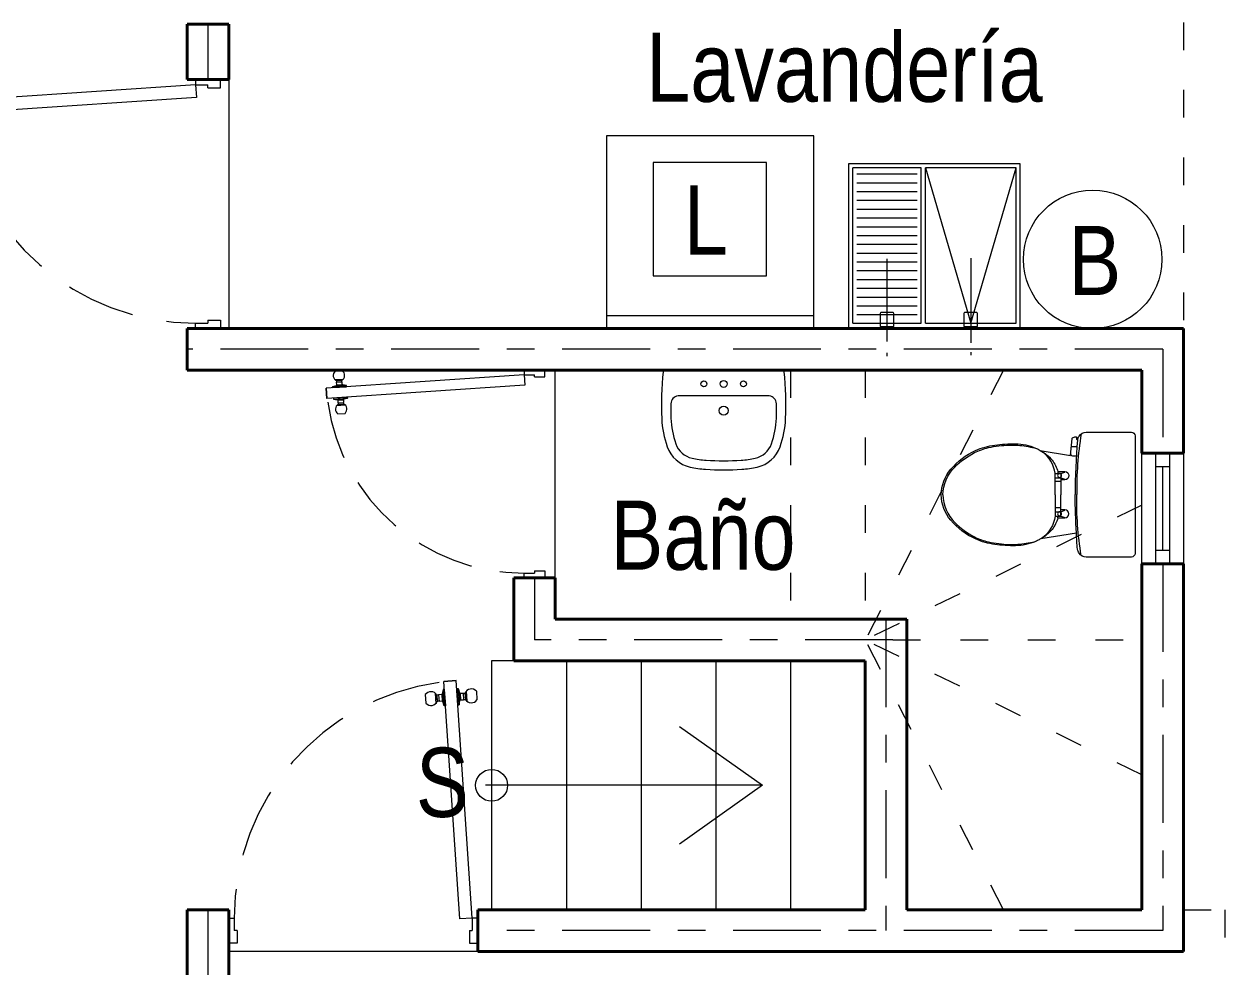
# Model space of a CAD drawing. Header units: millimetres. Extents: x 5 to 43.9, y 4.7 to 24.1.
# Drawn here: x 10.27 to 14.61, y 14.122 to 17.528 of the extents above; entities that cross this region are included whole.
import ezdxf

# ---------------------------------------------------------------- set-up
doc = ezdxf.new("R2010")
doc.units = ezdxf.units.MM
for name, pattern in [('ACAD_ISO02W100', [15, 12, -3]), ('ACAD_ISO03W100', [30, 12, -18]), ('ACAD_ISO04W100', [30, 24, -3, 0, -3]), ('CENTER', [50.8, 31.75, -6.35, 6.35, -6.35]), ('Plantas Arquitectónicas-Balcones-050614_xref$0$DASHED2', [0.375, 0.25, -0.125])]:
    doc.linetypes.add(name, pattern=pattern)
for name, color, linetype, lineweight in [('A-CAMBIO NIVEL', 12, 'Continuous', 15), ('A-ESCALERA', 112, 'Continuous', 18), ('A-LINEA EJE', 8, 'CENTER', 5), ('A-MOBILIARIO FIJO', 23, 'Continuous', 5), ('A-MUROS', 51, 'Continuous', 40), ('A-PROYECCIONES', 8, 'ACAD_ISO02W100', 20), ('A-PUERTASVENTANAS', 140, 'Continuous', 9), ('A-TEXTOS AREAS', 23, 'Continuous', 5)]:
    doc.layers.add(name, color=color, linetype=linetype, lineweight=lineweight)
doc.styles.add('ARIAL', font='ARIALN.TTF')
doc.styles.get("Standard").update_dxf_attribs({"font": 'arial.ttf'})
doc.dimstyles.new('UNO-SETENTAYCINCO', dxfattribs={"dimtxt": 0.2, "dimasz": 0.12, "dimexe": 0, "dimexo": 0, "dimgap": 0.1, "dimtad": 1, "dimzin": 0, "dimdsep": 46, "dimtxsty": 'Standard', "dimblk": 'OPEN90', "dimcen": 0.05, "dimclrd": 256, "dimclre": 252, "dimclrt": 256, "dimaunit": 1, "dimadec": 4, "dimazin": 0, "dimtfac": 1, "dimtix": 1, "dimtofl": 0, "dimtmove": 2, "dimatfit": 3, "dimldrblk": 'DOT', "dimfxl": 0, "dimtolj": 1, "dimtzin": 0, "dimlwd": -1, "dimlwe": -1, "dimarcsym": 0})

# ---------------------------------------------------------------- blocks, each defined once
blk = doc.blocks.new('INODORO')
at = {"layer": 'A-MOBILIARIO FIJO'}
for p, q in [((950.0323, -113.0066), (950.0323, -113.0137)), ((950.0323, -113.1908), (950.0323, -113.1836))]:
    blk.add_line(p, q, dxfattribs=at)
for points in [[(950.1099, -113.3166, 0.076904), (950.1167, -113.332, 0.255172), (950.1447, -113.3473), (950.3247, -113.3473, 0.414214), (950.3392, -113.3327), (950.3392, -113.0992), (950.3392, -112.8657, 0.414214), (950.3247, -112.8512), (950.1447, -112.8512, 0.255172), (950.1167, -112.8665, 0.076904), (950.1099, -112.8818, 0.003867), (950.106, -112.9467), (949.965, -112.9237, 0.013009), (949.9576, -112.9197, 0.017699), (949.944, -112.9133, 0.096791), (949.8642, -112.8962, 0.037961), (949.7817, -112.901, 0.072716), (949.7053, -112.9229, 0.111082), (949.6064, -112.9974, 0.177178), (949.569, -113.0987, 0.177178), (949.6064, -113.2, 0.111082), (949.7053, -113.2745, 0.072716), (949.7817, -113.2964, 0.037961), (949.8642, -113.3012, 0.096791), (949.944, -113.2841, 0.017699), (949.9576, -113.2777, 0.008257), (949.9624, -113.2751), (950.0822, -113.2545), (950.0892, -113.3223, 0.326007), (950.091, -113.3253), (950.0995, -113.3292), (950.1044, -113.3291, 0.407857), (950.1062, -113.3271), (950.1062, -113.3198), (950.1098, -113.3164)], [(950.125, -112.8576, 0.04599), (950.1078, -113.0992, 0.978901)], [(949.575, -113.0987, -0.198517), (949.6221, -112.9885, -0.075018), (949.7014, -112.9313, -0.064965), (949.7564, -112.9114, -0.0463), (949.839, -112.9011, -0.050562), (949.9065, -112.9059, 0.017652), (949.9396, -112.9114, 7.639332)], [(950.0323, -113.0066, 0.106241), (950.0091, -112.9612, 0.089837), (949.965, -112.9237, 0.089837)], [(950.0211, -113.0987), (950.0213, -113.0131, 0.19884), (949.9713, -112.9278)], [(950.106, -112.9467, 0.011999), (950.1008, -113.0992)], [(950.0323, -113.0066), (950.0599, -113.0066, -1), (950.0599, -113.0389), (950.0443, -113.0389), (950.0443, -113.0987)], [(949.575, -113.0987, 0.198517), (949.6221, -113.2088, 0.075018), (949.7014, -113.2661, 0.064965), (949.7564, -113.2859, 0.0463), (949.839, -113.2962, 0.050562), (949.9065, -113.2915, -0.014956), (949.9399, -113.2858, -7.639332)], [(950.0211, -113.0987), (950.0213, -113.1843, -0.19884), (949.9713, -113.2695)], [(950.0323, -113.1908), (950.0599, -113.1908, 1), (950.0599, -113.1584), (950.0443, -113.1584), (950.0443, -113.0987)], [(950.1099, -113.3166, -0.015805), (950.1008, -113.0992)], [(950.125, -113.3408, -0.04599), (950.1078, -113.0992, -0.978901)], [(949.9624, -113.2751, 0.094628), (950.0091, -113.2361, 0.106241), (950.0323, -113.1908)], [(950.0831, -113.2634), (950.083, -113.2607, -0.3366), (950.0938, -113.2532), (950.1056, -113.2532)]]:
    blk.add_lwpolyline(points, format="xyb", dxfattribs=at)
for points in [[(950.0213, -113.0137), (950.0443, -113.0137), (950.0443, -113.0389)], [(950.0443, -113.0137), (950.0599, -113.0089), (950.0602, -113.0066)], [(950.0213, -113.031), (950.0443, -113.031)], [(950.0443, -113.0464), (950.0213, -113.0464)], [(950.0443, -113.031), (950.0599, -113.0369), (950.0599, -113.0389)], [(950.0443, -113.1509), (950.0213, -113.1509)], [(950.0213, -113.1836), (950.0443, -113.1836), (950.0443, -113.1584)], [(950.0213, -113.1663), (950.0443, -113.1663)], [(950.0443, -113.1663), (950.0599, -113.1605), (950.0599, -113.1584)], [(950.0443, -113.1836), (950.0599, -113.1884), (950.0602, -113.1908)], [(950.1079, -113.2889), (950.0857, -113.2889)]]:
    blk.add_lwpolyline(points, dxfattribs=at)
for centre in [(950.0394, -113.023), (950.0394, -113.1754)]:
    blk.add_circle(centre, 0.00789, dxfattribs=at)
blk = doc.blocks.new('Plantas Arquitectónicas-Balcones-050614_xref$0$puerta 0.90')
at = {"layer": 'A-PUERTASVENTANAS'}
for p, q in [((972.9186, -108.1196), (972.8737, -108.1226)), ((972.8737, -108.1226), (972.9186, -108.1196)), ((972.9316, -108.9806), (972.8737, -108.1226)), ((972.9765, -108.9776), (972.9186, -108.1196)), ((972.8067, -108.1702), (972.8088, -108.2011)), ((972.8426, -108.1648), (972.8451, -108.2016)), ((972.8476, -108.1701), (972.8493, -108.1957)), ((972.8548, -108.1713), (972.8486, -108.1717)), ((972.8486, -108.1717), (972.8501, -108.1939)), ((972.8661, -108.1696), (972.8548, -108.1704)), ((972.8548, -108.1704), (972.8564, -108.1944)), ((972.8682, -108.1676), (972.8661, -108.1696)), ((972.8661, -108.1696), (972.8677, -108.1937)), ((972.8708, -108.1514), (972.8682, -108.1676)), ((972.8682, -108.1676), (972.8701, -108.1953)), ((972.8756, -108.151), (972.8708, -108.1514)), ((972.8708, -108.1514), (972.8748, -108.2111)), ((972.8756, -108.151), (972.8796, -108.2108)), ((972.9205, -108.148), (972.9253, -108.1477)), ((972.9205, -108.148), (972.9245, -108.2078)), ((972.9253, -108.1477), (972.93, -108.1635)), ((972.9253, -108.1477), (972.9293, -108.2075)), ((972.93, -108.1635), (972.9318, -108.1912)), ((972.93, -108.1635), (972.9323, -108.1652)), ((972.9318, -108.1912), (972.934, -108.1892)), ((972.9323, -108.1652), (972.9437, -108.1644)), ((972.9323, -108.1652), (972.934, -108.1892)), ((972.934, -108.1892), (972.9453, -108.1884)), ((972.9437, -108.1644), (972.9453, -108.1884)), ((972.9437, -108.1653), (972.95, -108.1649)), ((972.9452, -108.1875), (972.9515, -108.1871)), ((972.95, -108.1649), (972.9515, -108.1871)), ((972.9508, -108.1632), (972.9525, -108.1887)), ((972.955, -108.1573), (972.9575, -108.194)), ((972.9913, -108.1577), (972.9934, -108.1886)), ((972.8563, -108.1935), (972.8501, -108.1939)), ((972.8677, -108.1937), (972.8564, -108.1944)), ((972.8701, -108.1953), (972.8677, -108.1937)), ((972.8748, -108.2111), (972.8701, -108.1953)), ((972.8796, -108.2108), (972.8748, -108.2111)), ((972.9245, -108.2078), (972.9293, -108.2075)), ((972.9293, -108.2075), (972.9318, -108.1912)), ((972.0965, -109.0676), (972.0965, -108.9776)), ((972.0965, -108.9776), (972.1165, -108.9776)), ((972.1165, -108.9776), (972.1165, -109.0226)), ((972.9765, -108.9776), (972.9316, -108.9806)), ((972.9765, -108.9776), (972.9765, -109.0226)), ((972.9965, -108.9776), (972.9765, -108.9776)), ((972.9965, -109.0676), (972.9965, -108.9776)), ((972.1265, -109.0226), (972.1165, -109.0226)), ((972.1265, -109.0226), (972.1265, -109.0676)), ((972.9665, -109.0226), (972.9665, -109.0676)), ((972.9665, -109.0226), (972.9765, -109.0226)), ((972.1265, -109.0676), (972.0965, -109.0676)), ((972.9665, -109.0676), (972.9965, -109.0676))]:
    blk.add_line(p, q, dxfattribs=at)
at = {"layer": 'A-PUERTASVENTANAS', "linetype": 'Plantas Arquitectónicas-Balcones-050614_xref$0$DASHED2'}
blk.add_arc((972.9765, -108.9776), 0.86, 97.9994, 180, dxfattribs=at)
at = {"layer": 'A-PUERTASVENTANAS'}
for centre, start, end in [((972.8272, -108.1843), 30.4188, 145.3971), ((972.9729, -108.1745), 42.3302, 157.3085), ((972.9729, -108.1745), 210.4188, 325.3971), ((972.8272, -108.1843), 222.3302, 337.3085)]:
    blk.add_arc(centre, 0.0249, start, end, dxfattribs=at)
blk = doc.blocks.new('_Open90')
at = {"color": 0, "linetype": 'ByBlock', "lineweight": -2}
for p, q in [((-0.5, 0.5), (0, 0)), ((0, 0), (-1, 0)), ((0, 0), (-0.5, -0.5))]:
    blk.add_line(p, q, dxfattribs=at)
blk = doc.blocks.new('LAVABO PEDESTAL')
at = {"layer": 'A-MOBILIARIO FIJO'}
for p, q in [((1419.7794, 1228.2206), (1420.3716, 1228.2206)), ((1420.282, 1228.0906), (1419.869, 1228.0906))]:
    blk.add_line(p, q, dxfattribs=at)
for centre, radius in [((1419.9755, 1228.1506), 0.015), ((1420.0755, 1228.1506), 0.0175), ((1420.1755, 1228.1506), 0.015), ((1420.0755, 1228.0156), 0.023)]:
    blk.add_circle(centre, radius, dxfattribs=at)
for centre, radius, start, end in [((1421.2602, 1228.0452), 1.5, 173.62616, 182.69304), ((1419.7794, 1228.2106), 0.01, 90, 173.62616), ((1420.3716, 1228.2106), 0.01, 6.37384, 90), ((1418.8908, 1228.0452), 1.5, 357.30696, 6.37384), ((1421.2616, 1227.9997), 1.454, 178.02338, 180.898), ((1419.8485, 1228.0496), 0.04, 95.59372, 179.69946), ((1419.869, 1227.8406), 0.25, 90, 95.59372), ((1420.282, 1227.8406), 0.25, 84.40628, 90), ((1420.3025, 1228.0496), 0.04, 0.30054, 84.40628), ((1418.8894, 1227.9997), 1.454, 359.102, 1.97662), ((1420.2613, 1227.9982), 0.5, 182.69304, 199.34062), ((1420.2613, 1227.9982), 0.454, 182.69304, 199.34062), ((1419.8897, 1227.9982), 0.454, 340.65938, 357.30696), ((1419.8897, 1227.9982), 0.5, 340.65938, 357.30696), ((1419.9405, 1227.8856), 0.16, 199.34062, 257.44287), ((1419.9405, 1227.8856), 0.114, 199.34062, 257.44287), ((1420.2105, 1227.8856), 0.114, 282.55713, 340.65938), ((1420.2105, 1227.8856), 0.16, 282.55713, 340.65938), ((1420.0144, 1228.2175), 0.454, 257.44287, 266.49822), ((1420.0755, 1229.2156), 1.454, 266.49822, 273.50178), ((1420.1366, 1228.2175), 0.454, 273.50178, 282.55713), ((1420.0144, 1228.2175), 0.5, 257.44287, 266.49822), ((1420.0755, 1229.2156), 1.5, 266.49822, 273.50178), ((1420.1366, 1228.2175), 0.5, 273.50178, 282.55713)]:
    blk.add_arc(centre, radius, start, end, dxfattribs=at)
blk = doc.blocks.new('LAVADERO 62 X 65')
at = {"layer": 'A-MOBILIARIO FIJO'}
h = blk.add_hatch(dxfattribs=at)
h.set_pattern_fill('ANSI31', color=256, scale=0.01, angle=135)
h.paths.add_polyline_path([(-0.0625, 0.565), (-0.28, 0.565), (-0.28, 0.035), (-0.0625, 0.035)])
for p, q in [((0.31, 0.595), (-0.31, 0.595)), ((-0.31, 0.595), (-0.31, 0)), ((-0.295, 0.02), (-0.295, 0.58)), ((-0.0475, 0.58), (-0.295, 0.58)), ((-0.0475, 0.02), (-0.0475, 0.58)), ((-0.0325, 0.02), (-0.0325, 0.58)), ((0.295, 0.58), (-0.0325, 0.58)), ((-0.0325, 0.58), (0.1312, 0.02)), ((0.1312, 0.02), (0.295, 0.58)), ((0.295, 0.02), (0.295, 0.58)), ((0.31, 0), (0.31, 0.595)), ((-0.31, 0), (0.31, 0)), ((-0.295, 0.02), (-0.0475, 0.02)), ((-0.1883, 0.008), (-0.1883, 0)), ((-0.1542, 0.008), (-0.1542, 0)), ((-0.0325, 0.02), (0.295, 0.02)), ((0.1142, 0.008), (0.1142, 0)), ((0.1483, 0.008), (0.1483, 0))]:
    blk.add_line(p, q, dxfattribs=at)
at = {"layer": 'A-MOBILIARIO FIJO', "linetype": 'ACAD_ISO04W100', "ltscale": 0.01}
for p, q in [((-0.1713, 0.2519), (-0.1713, -0.0992)), ((0.1312, 0.2546), (0.1312, -0.0965))]:
    blk.add_line(p, q, dxfattribs=at)
at = {"layer": 'A-MOBILIARIO FIJO'}
for points in [[(-0.1512, 0.058), (-0.1912, 0.058, 0.414214), (-0.1962, 0.053), (-0.1962, 0.008), (-0.1463, 0.008), (-0.1463, 0.053, 0.414214)], [(0.1512, 0.058), (0.1112, 0.058, 0.414214), (0.1062, 0.053), (0.1062, 0.008), (0.1562, 0.008), (0.1562, 0.053, 0.414214)]]:
    blk.add_lwpolyline(points, format="xyb", close=True, dxfattribs=at)
for points in [[(-0.1713, 0.075), (-0.1713, -0.0472)], [(0.1312, 0.075), (0.1312, -0.0518)]]:
    blk.add_lwpolyline(points, dxfattribs=at)
blk = doc.blocks.new('lavadora')
at = {"layer": 'A-MOBILIARIO FIJO'}
for p, q in [((0.3487, 0), (-0.3513, 0)), ((0.3487, -0.65), (0.3487, 0)), ((-0.3513, 0), (-0.3513, -0.65)), ((0.3487, -0.0436), (-0.3513, -0.0436)), ((-0.1913, -0.1775), (-0.1913, -0.56)), ((0.1912, -0.1775), (-0.1913, -0.1775)), ((0.1912, -0.56), (0.1912, -0.1775)), ((-0.1913, -0.56), (0.1912, -0.56)), ((-0.3513, -0.65), (0.3487, -0.65))]:
    blk.add_line(p, q, dxfattribs=at)

msp = doc.modelspace()

# ---------------------------------------------------------------- linework, layer by layer
at = {"layer": 'A-CAMBIO NIVEL'}
for p, q in [((11.01, 17.3278), (11.01, 16.4278)), ((12.19, 15.5278), (12.19, 16.2778)), ((11.91, 14.1778), (11.01, 14.1778))]:
    msp.add_line(p, q, dxfattribs=at)
at = {"layer": 'A-ESCALERA', "color": 252, "linetype": 'ACAD_ISO03W100', "lineweight": 5, "ltscale": 0.008}
for p, q in [((13.04, 16.2778), (13.04, 15.3778)), ((13.31, 16.2778), (13.31, 15.3778)), ((13.81, 16.2778), (13.31, 15.3028)), ((14.31, 15.7903), (13.31, 15.3028)), ((14.31, 14.8153), (13.31, 15.3028)), ((13.81, 14.3278), (13.31, 15.3028)), ((13.41, 15.3028), (14.31, 15.3028))]:
    msp.add_line(p, q, dxfattribs=at)
at = {"layer": 'A-ESCALERA'}
for p, q in [((11.96, 15.2278), (11.96, 14.3278)), ((12.04, 15.2278), (11.96, 15.2278)), ((12.23, 15.2278), (12.23, 14.3278)), ((12.5, 15.2278), (12.5, 14.3278)), ((12.77, 15.2278), (12.77, 14.3278)), ((13.04, 15.2278), (13.04, 14.3278))]:
    msp.add_line(p, q, dxfattribs=at)
at = {"layer": 'A-LINEA EJE', "ltscale": 0.01}
for p, q in [((10.935, 17.5278), (10.935, 17.3278)), ((14.385, 16.3528), (10.86, 16.3528)), ((14.385, 16.3528), (14.385, 15.9778)), ((14.385, 15.5778), (14.385, 14.2528)), ((12.115, 15.5278), (12.115, 15.3028)), ((13.385, 15.3778), (13.385, 14.2528)), ((13.41, 15.3028), (12.115, 15.3028)), ((10.935, 14.3278), (10.935, 12.9028)), ((14.385, 14.2528), (11.91, 14.2528))]:
    msp.add_line(p, q, dxfattribs=at)
at = {"layer": 'A-MOBILIARIO FIJO'}
msp.add_circle((14.1318, 16.6778), 0.25, dxfattribs=at)
at = {"layer": 'A-MUROS'}
for p, q in [((10.86, 17.5278), (10.86, 17.3278)), ((11.01, 17.5278), (10.86, 17.5278)), ((11.01, 17.5278), (10.86, 17.5278)), ((11.01, 17.5278), (11.01, 17.3278)), ((11.01, 17.3278), (10.86, 17.3278)), ((10.86, 16.4278), (10.86, 16.2778)), ((14.46, 16.4278), (10.86, 16.4278)), ((14.46, 16.4278), (14.46, 15.9778)), ((14.31, 16.2778), (10.86, 16.2778)), ((14.31, 16.2778), (14.31, 15.9778)), ((14.46, 15.9778), (14.31, 15.9778)), ((14.31, 15.5778), (14.31, 14.3278)), ((14.46, 15.5778), (14.31, 15.5778)), ((14.46, 15.5778), (14.46, 14.1778)), ((12.19, 15.5278), (12.04, 15.5278)), ((12.04, 15.5278), (12.04, 15.2278)), ((12.19, 15.5278), (12.19, 15.3778)), ((13.46, 15.3778), (12.19, 15.3778)), ((13.46, 15.3778), (13.46, 14.3278)), ((13.31, 15.2278), (12.04, 15.2278)), ((13.31, 15.2278), (13.31, 14.3278)), ((10.86, 14.3278), (10.86, 12.9028)), ((11.01, 14.3278), (10.86, 14.3278)), ((11.01, 14.3278), (11.01, 12.9028)), ((11.91, 14.3278), (11.91, 14.1778)), ((13.31, 14.3278), (11.91, 14.3278)), ((14.31, 14.3278), (13.46, 14.3278)), ((14.46, 14.1778), (11.91, 14.1778))]:
    msp.add_line(p, q, dxfattribs=at)
at = {"layer": 'A-PROYECCIONES', "linetype": 'ACAD_ISO03W100', "ltscale": 0.008}
for points in [[(11.01, 17.7778), (11.01, 17.7778), (11.01, 17.7778), (14.46, 17.7778), (14.46, 16.4278)], [(14.46, 14.3278), (14.61, 14.3278), (14.6083, 8.2531), (11.11, 8.2528), (11.11, 8.2528)]]:
    msp.add_lwpolyline(points, dxfattribs=at)
at = {"layer": 'A-PUERTASVENTANAS'}
for p, q in [((14.31, 15.5778), (14.31, 15.9778)), ((14.46, 15.9778), (14.46, 15.5778)), ((14.36, 15.6278), (14.36, 15.9278)), ((14.385, 15.6278), (14.385, 15.9278)), ((14.41, 15.9278), (14.41, 15.6278))]:
    msp.add_line(p, q, dxfattribs=at)
for points in [[(14.36, 15.9278), (14.36, 15.9278), (14.36, 15.9778), (14.41, 15.9778), (14.41, 15.9278)], [(14.36, 15.5778), (14.36, 15.5778), (14.36, 15.6278), (14.41, 15.6278), (14.41, 15.5778)]]:
    msp.add_lwpolyline(points, close=True, dxfattribs=at)
at = {"layer": 'A-TEXTOS AREAS', "ltscale": 0.3}
msp.add_circle((11.96, 14.7778), 0.0577, dxfattribs=at)

# ---------------------------------------------------------------- block references
at = {"xscale": 0.7136245733715624, "yscale": 0.7136245733715624, "zscale": 0.7136245733715624}
msp.add_blockref('LAVABO PEDESTAL', (-1000.6023, -860.2106), dxfattribs=at)
at = {"layer": 'A-MOBILIARIO FIJO', "rotation": 180}
for name, p, xscale, yscale, zscale in [('lavadora', (12.7483, 16.4278), 1.071428571428501, 1.071428571428501, 1.071428571428501), ('INODORO', (-849.4235, -86.9615), -0.9088423355816274, 0.9088423355816274, 0.9088423355816274)]:
    msp.add_blockref(name, p, dxfattribs=dict(at, xscale=xscale, yscale=yscale, zscale=zscale))
at = {"layer": 'A-MOBILIARIO FIJO'}
msp.add_blockref('LAVADERO 62 X 65', (13.56, 16.4278), dxfattribs=at)
at = {"layer": 'A-PUERTASVENTANAS', "rotation": 90}
msp.add_blockref('Plantas Arquitectónicas-Balcones-050614_xref$0$puerta 0.90', (-98.0876, -955.6687), dxfattribs=at)
at = {"layer": 'A-PUERTASVENTANAS', "xscale": 0.8333333333334596, "yscale": 0.8333333333334596, "zscale": 0.8333333333334596, "rotation": 90.00000000000004}
msp.add_blockref('Plantas Arquitectónicas-Balcones-050614_xref$0$puerta 0.90', (-78.7372, -794.5526), dxfattribs=at)
at = {"layer": 'A-PUERTASVENTANAS'}
msp.add_blockref('Plantas Arquitectónicas-Balcones-050614_xref$0$puerta 0.90', (-961.0865, 123.2755), dxfattribs=at)

# ---------------------------------------------------------------- texts
at = {"layer": 'A-TEXTOS AREAS', "ltscale": 0.3, "style": 'ARIAL'}
for s, p in [('Lavandería', (12.5187, 17.2469)), ('L', (12.6545, 16.6951)), ('B', (14.0442, 16.5488)), ('Baño', (12.3895, 15.5564))]:
    msp.add_text(s, height=0.25, dxfattribs=at).set_placement(p)
at = {"layer": 'A-TEXTOS AREAS', "style": 'ARIAL'}
msp.add_text('S', height=0.25, dxfattribs=at).set_placement((11.6865, 14.6636))

# ---------------------------------------------------------------- leaders
at = {"layer": 'A-TEXTOS AREAS', "ltscale": 0.3}
msp.add_leader([(12.9384, 14.7778), (11.96, 14.7778)], dimstyle='UNO-SETENTAYCINCO', override={"dimasz": 0.3, "dimgap": 0.1, "dimtad": 0, "dimldrblk": 'Open90'}, dxfattribs=at)

doc.saveas('drawing.dxf')
